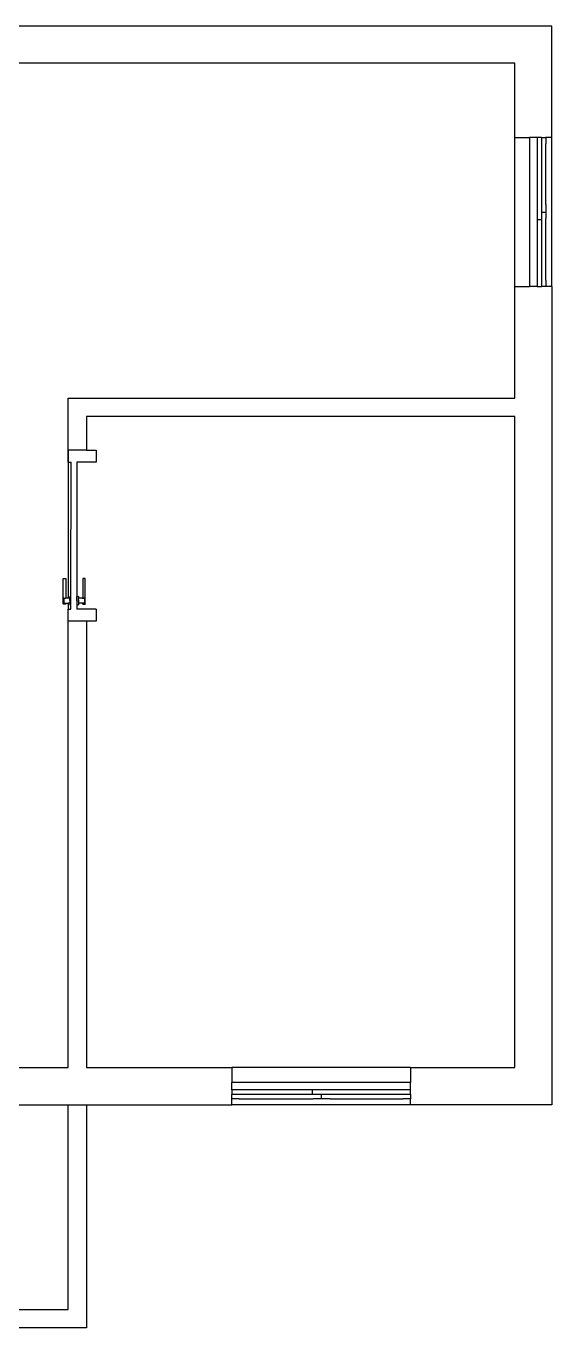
# Model space of a CAD drawing. Header units: millimetres. Extents: x -27866 to 69340, y 57830 to 119705.
# Drawn here: x 17488 to 21020, y 110955 to 119705 of the extents above; entities that cross this region are included whole.
import ezdxf

# ---------------------------------------------------------------- set-up
doc = ezdxf.new("R2010")
doc.units = ezdxf.units.MM
doc.layers.add('SectionCutEdges', color=7, linetype='Continuous')

msp = doc.modelspace()

# ---------------------------------------------------------------- linework, layer by layer
for p, q in [((20769.79975, 117955.38105), (20769.79975, 118955.38105)), ((20869.79975, 118955.38105), (20869.79975, 117955.38105)), ((20919.79975, 118955.38105), (20919.79975, 118405.38105)), ((20979.79975, 118505.38105), (20979.79975, 118913.71439)), ((21019.79975, 117955.38105), (21019.79975, 118955.38105)), ((20949.79975, 118405.38105), (20949.79975, 117955.38105)), ((20979.79975, 117997.04772), (20979.79975, 118411.39033)), ((17769.79975, 116855.38105), (17769.79975, 115860.57643)), ((17736.92088, 115821.5193), (17736.93993, 115991.71929)), ((17736.93993, 115991.71929), (17736.97897, 115992.01693)), ((17736.97897, 115992.01693), (17737.09337, 115992.29428)), ((17737.09337, 115992.29428), (17737.27533, 115992.53243)), ((17737.27533, 115992.53243), (17737.51244, 115992.71516)), ((17737.51244, 115992.71516), (17737.78856, 115992.83001)), ((17737.78856, 115992.83001), (17738.08486, 115992.86917)), ((17738.08486, 115992.86917), (17752.96726, 115992.8675)), ((17752.96726, 115992.8675), (17753.26355, 115992.82828)), ((17753.26355, 115992.82828), (17753.53964, 115992.71336)), ((17753.53964, 115992.71336), (17753.77672, 115992.53058)), ((17753.77672, 115992.53058), (17753.95862, 115992.29239)), ((17753.95862, 115992.29239), (17754.07296, 115992.01502)), ((17754.11193, 115991.71737), (17754.05824, 115860.57819)), ((17754.07296, 115992.01502), (17754.11193, 115991.71737)), ((17868.58533, 115991.69021), (17868.40595, 115860.59034)), ((17868.62475, 115991.9878), (17868.58533, 115991.69021)), ((17868.73949, 115992.26499), (17868.62475, 115991.9878)), ((17868.92175, 115992.5029), (17868.73949, 115992.26499)), ((17869.1591, 115992.68532), (17868.92175, 115992.5029)), ((17869.43536, 115992.79981), (17869.1591, 115992.68532)), ((17869.73171, 115992.83857), (17869.43536, 115992.79981)), ((17884.61409, 115992.81725), (17869.73171, 115992.83857)), ((17884.91033, 115992.77764), (17884.61409, 115992.81725)), ((17885.18628, 115992.66236), (17884.91033, 115992.77764)), ((17885.42312, 115992.47927), (17885.18628, 115992.66236)), ((17885.60473, 115992.24083), (17885.42312, 115992.47927)), ((17885.52444, 115821.46578), (17885.75732, 115991.66561)), ((17885.71872, 115991.96331), (17885.60473, 115992.24083)), ((17885.75732, 115991.66561), (17885.71872, 115991.96331)), ((17742.64913, 115859.46865), (17742.64552, 115827.26865)), ((17742.68817, 115859.76629), (17742.64913, 115859.46865)), ((17742.80257, 115860.04364), (17742.68817, 115859.76629)), ((17742.98452, 115860.28179), (17742.80257, 115860.04364)), ((17743.22164, 115860.46452), (17742.98452, 115860.28179)), ((17743.22164, 115860.46452), (17743.49776, 115860.57937)), ((17743.49776, 115860.57937), (17743.79406, 115860.61853)), ((17743.79406, 115860.61853), (17752.95246, 115860.6175)), ((17752.95246, 115860.6175), (17753.24875, 115860.57828)), ((17753.46836, 115860.57826), (17753.24875, 115860.57828)), ((17753.52485, 115860.57825), (17753.46836, 115860.57826)), ((17753.52485, 115860.57825), (17753.54505, 115860.61743)), ((17753.76195, 115860.57823), (17753.52485, 115860.57825)), ((17753.54505, 115860.61743), (17753.76195, 115860.57823)), ((17753.9491, 115860.5782), (17753.76195, 115860.57823)), ((17754.05824, 115860.57819), (17753.9491, 115860.5782)), ((17754.05818, 115859.99068), (17754.07664, 115860.04238)), ((17754.05818, 115859.99068), (17754.09583, 115859.76502)), ((17754.05821, 115860.28055), (17754.05822, 115860.34508)), ((17754.05821, 115860.28055), (17754.09719, 115860.07344)), ((17754.05822, 115860.34508), (17754.09723, 115860.3876)), ((17754.05824, 115860.57819), (17754.05823, 115860.46331)), ((17754.05823, 115860.46331), (17754.09723, 115860.3876)), ((17754.05824, 115860.57819), (17754.09726, 115860.61737)), ((17754.07664, 115860.04238), (17754.09719, 115860.07344)), ((17754.09583, 115859.76502), (17754.09713, 115859.46737)), ((17754.09713, 115859.46737), (17754.09723, 115860.3876)), ((17754.09723, 115860.3876), (17754.09713, 115859.46737)), ((17754.13617, 115859.76501), (17754.09713, 115859.46737)), ((17754.09726, 115860.61737), (17754.36193, 115860.57816)), ((17754.25057, 115860.04236), (17754.13617, 115859.76501)), ((17754.38209, 115860.28051), (17754.25057, 115860.04236)), ((17754.36193, 115860.57816), (17754.57145, 115860.61732)), ((17754.43252, 115860.28051), (17754.38209, 115860.28051)), ((17754.61113, 115860.46324), (17754.43252, 115860.28051)), ((17754.6787, 115860.57812), (17754.57145, 115860.61732)), ((17754.66964, 115860.46324), (17754.61113, 115860.46324)), ((17754.87784, 115860.5781), (17754.66964, 115860.46324)), ((17754.87784, 115860.5781), (17754.6787, 115860.57812)), ((17754.87784, 115860.5781), (17754.93531, 115860.61728)), ((17754.94576, 115860.57809), (17754.87784, 115860.5781)), ((17754.93531, 115860.61728), (17755.16404, 115860.61725)), ((17755.16404, 115860.61725), (17754.94576, 115860.57809)), ((17755.16404, 115860.61725), (17755.24206, 115860.61724)), ((17769.79975, 115860.57643), (17755.24206, 115860.61724)), ((17781.57246, 115860.6143), (17769.79975, 115860.57643)), ((17769.79975, 115860.57643), (17769.79975, 115860.46154)), ((17769.79975, 115860.46154), (17769.79975, 115860.27879)), ((17769.79975, 115860.27879), (17769.79975, 115860.04062)), ((17769.79975, 115860.04062), (17769.79975, 115859.76326)), ((17769.79975, 115859.76326), (17769.79975, 115859.46562)), ((17781.86875, 115860.57508), (17781.57246, 115860.6143)), ((17782.14484, 115860.46016), (17781.86875, 115860.57508)), ((17782.38191, 115860.27738), (17782.14484, 115860.46016)), ((17782.38191, 115860.27738), (17782.56382, 115860.03919)), ((17782.56382, 115860.03919), (17782.67815, 115859.76182)), ((17782.71841, 115870.96417), (17782.67815, 115859.76182)), ((17782.67815, 115859.76182), (17782.71713, 115859.46417)), ((17782.71592, 115848.65012), (17782.71713, 115859.46417)), ((17782.71841, 115870.96417), (17782.75746, 115871.26181)), ((17782.75746, 115871.26181), (17782.87185, 115871.53915)), ((17782.87185, 115871.53915), (17783.05381, 115871.7773)), ((17783.05381, 115871.7773), (17783.29093, 115871.96003)), ((17783.29093, 115871.96003), (17783.56704, 115872.07489)), ((17783.56704, 115872.07489), (17783.86334, 115872.11404)), ((17789.81842, 115872.11337), (17783.86334, 115872.11404)), ((17829.81841, 115872.09144), (17829.85449, 115872.10639)), ((17829.85449, 115872.10639), (17830.15083, 115872.14515)), ((17830.15083, 115872.14515), (17838.65692, 115872.13297)), ((17838.95316, 115872.09336), (17838.65692, 115872.13297)), ((17839.22911, 115871.97808), (17838.95316, 115872.09336)), ((17839.46595, 115871.79498), (17839.22911, 115871.97808)), ((17839.64756, 115871.55655), (17839.46595, 115871.79498)), ((17839.76154, 115871.27903), (17839.64756, 115871.55655)), ((17839.80014, 115870.98133), (17839.76154, 115871.27903)), ((17839.76961, 115848.66731), (17839.78441, 115859.48134)), ((17839.82382, 115859.77893), (17839.78441, 115859.48134)), ((17839.80014, 115870.98133), (17839.82382, 115859.77893)), ((17839.93857, 115860.05612), (17839.82382, 115859.77893)), ((17840.12082, 115860.29403), (17839.93857, 115860.05612)), ((17840.12082, 115860.29403), (17840.35817, 115860.47645)), ((17840.35817, 115860.47645), (17840.63443, 115860.59094)), ((17840.63443, 115860.59094), (17840.93078, 115860.6297)), ((17867.33917, 115860.59187), (17840.93078, 115860.6297)), ((17867.5679, 115860.59154), (17867.33917, 115860.59187)), ((17867.33917, 115860.59187), (17867.5574, 115860.55237)), ((17867.5574, 115860.55237), (17867.62532, 115860.55227)), ((17867.62532, 115860.55227), (17867.5679, 115860.59154)), ((17867.62532, 115860.55227), (17867.82445, 115860.55199)), ((17867.62532, 115860.55227), (17867.83334, 115860.43709)), ((17867.82445, 115860.55199), (17867.93176, 115860.59102)), ((17867.83334, 115860.43709), (17867.89185, 115860.43701)), ((17867.89185, 115860.43701), (17868.07019, 115860.25399)), ((17868.14122, 115860.55154), (17867.93176, 115860.59102)), ((17868.07019, 115860.25399), (17868.12062, 115860.25392)), ((17868.12062, 115860.25392), (17868.25179, 115860.01556)), ((17868.40595, 115860.59034), (17868.14122, 115860.55154)), ((17868.14122, 115860.55154), (17868.44491, 115860.5511)), ((17868.25179, 115860.01556), (17868.36578, 115859.73804)), ((17868.4441, 115859.96359), (17868.36578, 115859.73804)), ((17868.36578, 115859.73804), (17868.40438, 115859.44034)), ((17868.40438, 115859.44034), (17868.40564, 115860.36057)), ((17868.40564, 115860.36057), (17868.40438, 115859.44034)), ((17868.4445, 115860.25346), (17868.40521, 115860.0464)), ((17868.42571, 115860.01531), (17868.40521, 115860.0464)), ((17868.44475, 115860.43622), (17868.40564, 115860.36057)), ((17868.44459, 115860.31799), (17868.40564, 115860.36057)), ((17868.44491, 115860.5511), (17868.40595, 115860.59034)), ((17868.4441, 115859.96359), (17868.42571, 115860.01531)), ((17868.4445, 115860.25346), (17868.44459, 115860.31799)), ((17868.44491, 115860.5511), (17868.44475, 115860.43622)), ((17868.44491, 115860.5511), (17868.55405, 115860.55094)), ((17868.55405, 115860.55094), (17868.7412, 115860.55068)), ((17868.95816, 115860.58955), (17868.7412, 115860.55068)), ((17868.7412, 115860.55068), (17868.9783, 115860.55034)), ((17868.9783, 115860.55034), (17868.95816, 115860.58955)), ((17868.9783, 115860.55034), (17869.03479, 115860.55026)), ((17869.03479, 115860.55026), (17869.2544, 115860.54994)), ((17869.55075, 115860.5887), (17869.2544, 115860.54994)), ((17869.2544, 115860.54994), (17869.5507, 115860.54952)), ((17869.5507, 115860.54952), (17878.70914, 115860.57558)), ((17878.70914, 115860.57558), (17869.55075, 115860.5887)), ((17879.00538, 115860.53597), (17878.70914, 115860.57558)), ((17879.28133, 115860.42069), (17879.00538, 115860.53597)), ((17879.28133, 115860.42069), (17879.51818, 115860.2376)), ((17879.51818, 115860.2376), (17879.69978, 115859.99916)), ((17879.69978, 115859.99916), (17879.81377, 115859.72164)), ((17879.85237, 115859.42394), (17879.80831, 115827.22398)), ((17879.81377, 115859.72164), (17879.85237, 115859.42394)), ((17736.92088, 115821.5193), (17736.95985, 115821.22165)), ((17736.95985, 115821.22165), (17737.07419, 115820.94428)), ((17737.07419, 115820.94428), (17737.25609, 115820.70609)), ((17737.49317, 115820.5233), (17737.25609, 115820.70609)), ((17737.76926, 115820.40839), (17737.49317, 115820.5233)), ((17738.06555, 115820.36917), (17737.76926, 115820.40839)), ((17752.94795, 115820.3675), (17738.06555, 115820.36917)), ((17742.6845, 115826.97101), (17742.64552, 115827.26865)), ((17742.6845, 115826.97101), (17742.79883, 115826.69364)), ((17742.98074, 115826.45544), (17742.79883, 115826.69364)), ((17743.21781, 115826.27266), (17742.98074, 115826.45544)), ((17743.4939, 115826.15775), (17743.21781, 115826.27266)), ((17743.79019, 115826.11853), (17743.4939, 115826.15775)), ((17743.79019, 115826.11853), (17752.94859, 115826.1175)), ((17753.24425, 115820.40665), (17752.94795, 115820.3675)), ((17753.24489, 115826.11747), (17752.94859, 115826.1175)), ((17753.24425, 115820.40665), (17753.52037, 115820.52151)), ((17753.4645, 115826.15663), (17753.24489, 115826.11747)), ((17753.521, 115826.15662), (17753.4645, 115826.15663)), ((17753.52037, 115820.52151), (17753.75748, 115820.70424)), ((17753.521, 115826.15662), (17753.54119, 115826.11744)), ((17753.54119, 115826.11744), (17753.75809, 115826.11741)), ((17753.93944, 115820.94239), (17753.75748, 115820.70424)), ((17753.75809, 115826.11741), (17753.94002, 115826.11739)), ((17753.93944, 115820.94239), (17754.05384, 115821.21974)), ((17753.94002, 115826.11739), (17754.05439, 115826.11738)), ((17754.09288, 115821.51737), (17754.05384, 115821.21974)), ((17754.0544, 115826.27145), (17754.05439, 115826.11738)), ((17754.05439, 115826.11738), (17754.09288, 115821.51737)), ((17754.05439, 115826.11738), (17754.09339, 115826.11737)), ((17754.09342, 115826.34714), (17754.0544, 115826.27145)), ((17754.09345, 115826.66131), (17754.05442, 115826.4542)), ((17754.05442, 115826.4542), (17754.05442, 115826.38967)), ((17754.05442, 115826.38967), (17754.09342, 115826.34714)), ((17754.09349, 115826.96973), (17754.05446, 115826.74407)), ((17754.05446, 115826.74407), (17754.07291, 115826.69238)), ((17754.07291, 115826.69238), (17754.09345, 115826.66131)), ((17754.09339, 115826.11737), (17754.35808, 115826.15653)), ((17754.09342, 115826.34714), (17754.09349, 115826.96973)), ((17754.09349, 115826.96973), (17754.09342, 115826.34714)), ((17754.24683, 115826.69236), (17754.1325, 115826.96973)), ((17754.3783, 115826.45417), (17754.24683, 115826.69236)), ((17754.35808, 115826.15653), (17754.56759, 115826.11732)), ((17754.42874, 115826.45416), (17754.3783, 115826.45417)), ((17754.6073, 115826.27139), (17754.42874, 115826.45416)), ((17754.67485, 115826.15649), (17754.56759, 115826.11732)), ((17754.66581, 115826.27138), (17754.6073, 115826.27139)), ((17754.87398, 115826.15647), (17754.66581, 115826.27138)), ((17754.87398, 115826.15647), (17754.67485, 115826.15649)), ((17754.9419, 115826.15646), (17754.87398, 115826.15647)), ((17754.87398, 115826.15647), (17754.93145, 115826.11728)), ((17754.93145, 115826.11728), (17755.16018, 115826.11725)), ((17755.16018, 115826.11725), (17754.9419, 115826.15646)), ((17755.16018, 115826.11725), (17769.79975, 115826.11562)), ((17769.79975, 115826.96797), (17769.79975, 115826.69062)), ((17769.79975, 115826.69062), (17769.79975, 115826.45244)), ((17769.79975, 115826.45244), (17769.79975, 115826.26969)), ((17769.79975, 115826.26969), (17769.79975, 115826.11562)), ((17769.79975, 115826.11562), (17769.80876, 115785.90232)), ((17781.56859, 115826.1143), (17769.79975, 115826.11562)), ((17781.86489, 115826.15345), (17781.56859, 115826.1143)), ((17782.14101, 115826.2683), (17781.86489, 115826.15345)), ((17782.37813, 115826.45103), (17782.14101, 115826.2683)), ((17782.56008, 115826.68919), (17782.37813, 115826.45103)), ((17782.67448, 115826.96653), (17782.56008, 115826.68919)), ((17782.71352, 115827.26417), (17782.67448, 115826.96653)), ((17782.67448, 115826.96653), (17782.71223, 115815.76417)), ((17782.71223, 115815.76417), (17782.75121, 115815.46652)), ((17782.71473, 115838.07821), (17782.71352, 115827.26417)), ((17782.75375, 115838.19931), (17782.71473, 115838.07821)), ((17782.71479, 115838.62491), (17782.75383, 115838.8849)), ((17782.71479, 115838.62491), (17782.75377, 115838.36819)), ((17782.75392, 115839.70686), (17782.71489, 115839.49458)), ((17782.71489, 115839.49458), (17782.75383, 115838.8849)), ((17782.71502, 115840.62796), (17782.75404, 115840.77806)), ((17782.75392, 115839.70686), (17782.71502, 115840.62796)), ((17782.71517, 115841.9478), (17782.75418, 115842.0255)), ((17782.71517, 115841.9478), (17782.75404, 115840.77806)), ((17782.71532, 115843.36417), (17782.75448, 115844.70283)), ((17782.71532, 115843.36417), (17782.75418, 115842.0255)), ((17782.75462, 115845.95027), (17782.71548, 115844.78054)), ((17782.71548, 115844.78054), (17782.75448, 115844.70283)), ((17782.75474, 115847.02147), (17782.71563, 115846.10038)), ((17782.75462, 115845.95027), (17782.71563, 115846.10038)), ((17782.71576, 115847.23376), (17782.75483, 115847.84343)), ((17782.75474, 115847.02147), (17782.71576, 115847.23376)), ((17782.71585, 115848.10343), (17782.75489, 115848.36014)), ((17782.71585, 115848.10343), (17782.75483, 115847.84343)), ((17782.71592, 115848.65012), (17782.75491, 115848.52902)), ((17782.86554, 115815.18915), (17782.75121, 115815.46652)), ((17782.86815, 115838.47665), (17782.75375, 115838.19931)), ((17782.75377, 115838.36819), (17782.75375, 115838.19931)), ((17782.75491, 115848.52902), (17782.75489, 115848.36014)), ((17782.75491, 115848.52902), (17782.86925, 115848.25165)), ((17782.86554, 115815.18915), (17783.04745, 115814.95096)), ((17783.05011, 115838.7148), (17782.86815, 115838.47665)), ((17782.86925, 115848.25165), (17783.05115, 115848.01346)), ((17783.04745, 115814.95096), (17783.28452, 115814.76818)), ((17783.28722, 115838.89753), (17783.05011, 115838.7148)), ((17783.05115, 115848.01346), (17783.28822, 115847.83068)), ((17783.28452, 115814.76818), (17783.56061, 115814.65326)), ((17783.56334, 115839.01239), (17783.28722, 115838.89753)), ((17783.28822, 115847.83068), (17783.56432, 115847.71576)), ((17783.56061, 115814.65326), (17783.85691, 115814.61404)), ((17783.85964, 115839.05154), (17783.56334, 115839.01239)), ((17783.56432, 115847.71576), (17783.86061, 115847.67654)), ((17789.81198, 115814.61337), (17783.85691, 115814.61404)), ((17830.07216, 115814.64521), (17829.81199, 115814.68477)), ((17829.81471, 115839.04464), (17830.1056, 115839.08268)), ((17830.1174, 115847.70768), (17829.82116, 115847.74729)), ((17830.07216, 115814.64521), (17838.57824, 115814.63302)), ((17838.87459, 115814.67178), (17838.57824, 115814.63302)), ((17838.61168, 115839.0705), (17838.90792, 115839.03089)), ((17838.91983, 115847.73425), (17838.62348, 115847.69549)), ((17839.15085, 115814.78627), (17838.87459, 115814.67178)), ((17838.90792, 115839.03089), (17839.18387, 115838.91561)), ((17839.19609, 115847.84874), (17838.91983, 115847.73425)), ((17839.3882, 115814.96869), (17839.15085, 115814.78627)), ((17839.18387, 115838.91561), (17839.42071, 115838.73251)), ((17839.43344, 115848.03116), (17839.19609, 115847.84874)), ((17839.57045, 115815.2066), (17839.3882, 115814.96869)), ((17839.42071, 115838.73251), (17839.60232, 115838.49408)), ((17839.61569, 115848.26907), (17839.43344, 115848.03116)), ((17839.57045, 115815.2066), (17839.6852, 115815.4838)), ((17839.60232, 115838.49408), (17839.7163, 115838.21656)), ((17839.73044, 115848.54626), (17839.61569, 115848.26907)), ((17839.72461, 115815.78138), (17839.6852, 115815.4838)), ((17839.71653, 115838.38544), (17839.7163, 115838.21656)), ((17839.7163, 115838.21656), (17839.75515, 115838.09541)), ((17839.75589, 115838.6421), (17839.71653, 115838.38544)), ((17839.75708, 115839.51177), (17839.71724, 115838.90215)), ((17839.75589, 115838.6421), (17839.71724, 115838.90215)), ((17839.71837, 115839.72411), (17839.75863, 115840.64515)), ((17839.71837, 115839.72411), (17839.75708, 115839.51177)), ((17839.76044, 115841.96499), (17839.71983, 115840.79531)), ((17839.75863, 115840.64515), (17839.71983, 115840.79531)), ((17839.76238, 115843.38136), (17839.72154, 115842.04275)), ((17839.76044, 115841.96499), (17839.72154, 115842.04275)), ((17839.77895, 115826.98367), (17839.72461, 115815.78138)), ((17839.76432, 115844.79772), (17839.7252, 115844.72008)), ((17839.76238, 115843.38136), (17839.7252, 115844.72008)), ((17839.72691, 115845.96752), (17839.76612, 115846.11756)), ((17839.72691, 115845.96752), (17839.76432, 115844.79772)), ((17839.72837, 115847.03871), (17839.76767, 115847.25094)), ((17839.72837, 115847.03871), (17839.76612, 115846.11756)), ((17839.76886, 115848.12061), (17839.7295, 115847.86068)), ((17839.76767, 115847.25094), (17839.7295, 115847.86068)), ((17839.73044, 115848.54626), (17839.73021, 115848.37738)), ((17839.76886, 115848.12061), (17839.73021, 115848.37738)), ((17839.76961, 115848.66731), (17839.73044, 115848.54626)), ((17839.75515, 115838.09541), (17839.74035, 115827.28137)), ((17839.74035, 115827.28137), (17839.77895, 115826.98367)), ((17839.77895, 115826.98367), (17839.89294, 115826.70615)), ((17839.89294, 115826.70615), (17840.07454, 115826.46772)), ((17840.07454, 115826.46772), (17840.31139, 115826.28462)), ((17840.31139, 115826.28462), (17840.58733, 115826.16934)), ((17840.58733, 115826.16934), (17840.88357, 115826.12973)), ((17867.29196, 115826.0919), (17840.88357, 115826.12973)), ((17867.29196, 115826.0919), (17867.5103, 115826.13078)), ((17867.5207, 115826.09158), (17867.29196, 115826.0919)), ((17867.5103, 115826.13078), (17867.57822, 115826.13068)), ((17867.57822, 115826.13068), (17867.5207, 115826.09158)), ((17867.57822, 115826.13068), (17867.78656, 115826.24527)), ((17867.57822, 115826.13068), (17867.77735, 115826.13039)), ((17867.77735, 115826.13039), (17867.88456, 115826.09105)), ((17867.78656, 115826.24527), (17867.84507, 115826.24518)), ((17867.84507, 115826.24518), (17868.0239, 115826.42768)), ((17868.09412, 115826.12994), (17867.88456, 115826.09105)), ((17868.0239, 115826.42768), (17868.07434, 115826.42761)), ((17868.07434, 115826.42761), (17868.20616, 115826.66559)), ((17868.09412, 115826.12994), (17868.35875, 115826.09038)), ((17868.20616, 115826.66559), (17868.32091, 115826.94279)), ((17868.35875, 115826.09038), (17868.35245, 115821.49038)), ((17868.35245, 115821.49038), (17868.39105, 115821.19268)), ((17868.35875, 115826.09038), (17868.35896, 115826.24445)), ((17868.39776, 115826.09032), (17868.35875, 115826.09038)), ((17868.35906, 115826.32015), (17868.35896, 115826.24445)), ((17868.35906, 115826.32015), (17868.35991, 115826.94273)), ((17868.35991, 115826.94273), (17868.35906, 115826.32015)), ((17868.39813, 115826.36261), (17868.35906, 115826.32015)), ((17868.35949, 115826.63431), (17868.35921, 115826.4272)), ((17868.35921, 115826.4272), (17868.39813, 115826.36261)), ((17868.38008, 115826.66535), (17868.35949, 115826.63431)), ((17868.35991, 115826.94273), (17868.39861, 115826.71701)), ((17868.39861, 115826.71701), (17868.38008, 115826.66535)), ((17868.50504, 115820.91516), (17868.39105, 115821.19268)), ((17868.50695, 115826.12935), (17868.39776, 115826.09032)), ((17868.50504, 115820.91516), (17868.68664, 115820.67673)), ((17868.50695, 115826.12935), (17868.69405, 115826.0899)), ((17868.92349, 115820.49363), (17868.68664, 115820.67673)), ((17868.69405, 115826.0899), (17868.91095, 115826.08958)), ((17868.9312, 115826.12874), (17868.91095, 115826.08958)), ((17869.19944, 115820.37835), (17868.92349, 115820.49363)), ((17868.9877, 115826.12866), (17868.9312, 115826.12874)), ((17868.9877, 115826.12866), (17869.20725, 115826.08916)), ((17869.19944, 115820.37835), (17869.49568, 115820.33874)), ((17869.50355, 115826.08874), (17869.20725, 115826.08916)), ((17869.49568, 115820.33874), (17884.37806, 115820.31742)), ((17878.66194, 115826.07562), (17869.50355, 115826.08874)), ((17878.66194, 115826.07562), (17878.95829, 115826.11438)), ((17878.95829, 115826.11438), (17879.23455, 115826.22887)), ((17879.23455, 115826.22887), (17879.47189, 115826.41128)), ((17879.47189, 115826.41128), (17879.65415, 115826.6492)), ((17879.76889, 115826.92639), (17879.65415, 115826.6492)), ((17879.76889, 115826.92639), (17879.80831, 115827.22398)), ((17884.37806, 115820.31742), (17884.67441, 115820.35618)), ((17884.67441, 115820.35618), (17884.95067, 115820.47067)), ((17884.95067, 115820.47067), (17885.18802, 115820.65309)), ((17885.37028, 115820.891), (17885.18802, 115820.65309)), ((17885.48502, 115821.1682), (17885.37028, 115820.891)), ((17885.52444, 115821.46578), (17885.48502, 115821.1682)), ((20069.79975, 112705.38105), (18869.79975, 112705.38105)), ((20069.79975, 112605.38105), (18869.79975, 112605.38105)), ((19409.79975, 112525.38105), (18869.79975, 112525.38105)), ((20069.79975, 112555.38105), (19409.79975, 112555.38105)), ((17769.79975, 111080.38105), (17769.79975, 112455.38105)), ((17894.79975, 112455.38105), (17894.79975, 110955.38105)), ((20069.79975, 112455.38105), (18869.79975, 112455.38105)), ((18919.79975, 112495.38105), (19417.01089, 112495.38105)), ((19529.79975, 112495.38105), (20019.79975, 112495.38105)), ((14019.79975, 111080.38105), (17769.79975, 111080.38105)), ((17894.79975, 110955.38105), (13894.79975, 110955.38105))]:
    msp.add_line(p, q)
at = {"layer": 'SectionCutEdges'}
for p, q in [((21019.79975, 119705.38105), (16594.79975, 119705.38105)), ((21019.79975, 118955.38105), (21019.79975, 119705.38105)), ((20769.79975, 119455.38105), (16594.79975, 119455.38105)), ((20769.79975, 118955.38105), (20769.79975, 119455.38105)), ((20769.79975, 118955.38105), (20869.79975, 118955.38105)), ((20919.79975, 118955.38105), (20869.79975, 118955.38105)), ((20949.79975, 118955.38105), (20919.79975, 118955.38105)), ((20949.79975, 118955.38105), (20979.79975, 118955.38105)), ((20949.79975, 118955.38105), (20949.79975, 118455.38105)), ((21019.79975, 118955.38105), (20979.79975, 118955.38105)), ((20979.79975, 118955.38105), (20979.79975, 118913.71439)), ((20979.79975, 118505.38105), (20979.79975, 118455.38105)), ((20919.79975, 118405.38105), (20949.79975, 118405.38105)), ((20919.79975, 118405.38105), (20919.79975, 117955.38105)), ((20949.79975, 118455.38105), (20949.79975, 118405.38105)), ((20949.79975, 118455.38105), (20979.79975, 118455.38105)), ((20979.79975, 118455.38105), (20979.79975, 118411.39033)), ((20769.79975, 117205.38105), (20769.79975, 117955.38105)), ((20769.79975, 117955.38105), (20869.79975, 117955.38105)), ((20919.79975, 117955.38105), (20869.79975, 117955.38105)), ((20919.79975, 117955.38105), (20949.79975, 117955.38105)), ((20979.79975, 117955.38105), (20949.79975, 117955.38105)), ((20979.79975, 117997.04772), (20979.79975, 117955.38105)), ((21019.79975, 117955.38105), (20979.79975, 117955.38105)), ((21019.79975, 117955.38105), (21019.79975, 112455.38105)), ((17769.79975, 116855.38105), (17769.79975, 117205.38105)), ((17769.79975, 117205.38105), (20769.79975, 117205.38105)), ((17894.79975, 117080.38105), (17894.79975, 116855.38105)), ((20769.79975, 117080.38105), (17894.79975, 117080.38105)), ((20769.79975, 112705.38105), (20769.79975, 117080.38105)), ((17894.79975, 116855.38105), (17769.79975, 116855.38105)), ((17769.91948, 116774.90231), (17769.79975, 116855.38105)), ((17894.79975, 116855.38105), (17959.92849, 116855.38104)), ((17959.92849, 116855.38104), (17959.91948, 116774.88104)), ((17769.91948, 116774.90231), (17789.91948, 116774.90007)), ((17789.81842, 115872.11337), (17789.91948, 116774.90007)), ((17829.91948, 116774.89559), (17829.81841, 115872.09144)), ((17959.91948, 116774.88104), (17829.91948, 116774.89559)), ((17789.81211, 115815.76337), (17789.81829, 115870.96337)), ((17789.81829, 115870.96337), (17789.81832, 115871.26102)), ((17789.81832, 115871.26102), (17789.81835, 115871.53837)), ((17789.81835, 115871.53837), (17789.81838, 115871.77655)), ((17789.81838, 115871.77655), (17789.8184, 115871.9593)), ((17789.8184, 115871.9593), (17789.81841, 115872.07419)), ((17789.81841, 115872.07419), (17789.81842, 115872.11337)), ((17829.81836, 115871.57063), (17829.81833, 115871.32852)), ((17829.81833, 115871.32852), (17829.85337, 115871.29322)), ((17829.81838, 115871.8088), (17829.81836, 115871.57063)), ((17829.8184, 115871.99156), (17829.81838, 115871.8088)), ((17829.81841, 115872.09144), (17829.8184, 115871.99156)), ((17829.82116, 115847.74729), (17829.85337, 115871.29322)), ((17769.79975, 115705.38105), (17769.80876, 115785.90232)), ((17769.80876, 115785.90232), (17789.80876, 115785.90008)), ((17789.80876, 115785.90008), (17789.81198, 115814.61337)), ((17789.81198, 115814.65256), (17789.812, 115814.76745)), ((17789.81198, 115814.61337), (17789.81198, 115814.65256)), ((17789.812, 115814.76745), (17789.81202, 115814.9502)), ((17789.81202, 115814.9502), (17789.81204, 115815.18837)), ((17789.81204, 115815.18837), (17789.81207, 115815.46573)), ((17789.81207, 115815.46573), (17789.81211, 115815.76337)), ((17829.81199, 115814.68477), (17829.80876, 115785.89561)), ((17959.80876, 115785.88105), (17829.80876, 115785.89561)), ((17829.812, 115814.79965), (17829.81199, 115814.68477)), ((17829.81202, 115814.98241), (17829.812, 115814.79965)), ((17829.81205, 115815.22058), (17829.81202, 115814.98241)), ((17829.81208, 115815.49794), (17829.81205, 115815.22058)), ((17829.81471, 115839.04464), (17829.81208, 115815.5331)), ((17829.81208, 115815.5331), (17829.81208, 115815.49794)), ((17829.81473, 115839.19255), (17829.81471, 115839.04464)), ((17829.81478, 115839.62719), (17829.81473, 115839.19255)), ((17829.81486, 115840.31862), (17829.81478, 115839.62719)), ((17829.81496, 115841.21977), (17829.81486, 115840.31862)), ((17829.81508, 115842.26927), (17829.81496, 115841.21977)), ((17829.8152, 115843.3956), (17829.81508, 115842.26927)), ((17829.8152, 115843.3956), (17829.81674, 115844.52199)), ((17829.81818, 115845.57161), (17829.81674, 115844.52199)), ((17829.81818, 115845.57161), (17829.81941, 115846.47295)), ((17829.82036, 115847.16456), (17829.81941, 115846.47295)), ((17829.82036, 115847.16456), (17829.82095, 115847.59933)), ((17829.82095, 115847.59933), (17829.82116, 115847.74729)), ((17959.80876, 115785.88105), (17959.79975, 115705.38105)), ((17894.79975, 115705.38105), (17769.79975, 115705.38105)), ((17769.79975, 112705.38105), (17769.79975, 115705.38105)), ((17894.79975, 115705.38105), (17894.79975, 112705.38105)), ((17959.79975, 115705.38105), (17894.79975, 115705.38105)), ((17369.79975, 112705.38105), (17769.79975, 112705.38105)), ((17894.79975, 112705.38105), (18869.79975, 112705.38105)), ((18869.79975, 112705.38105), (18869.79975, 112605.38105)), ((20069.79975, 112705.38105), (20769.79975, 112705.38105)), ((20069.79975, 112705.38105), (20069.79975, 112605.38105)), ((18869.79975, 112555.38105), (18869.79975, 112605.38105)), ((18869.79975, 112555.38105), (18869.79975, 112525.38105)), ((19409.79975, 112555.38105), (18869.79975, 112555.38105)), ((18869.79975, 112495.38105), (18869.79975, 112525.38105)), ((19409.79975, 112555.38105), (19409.79975, 112525.38105)), ((19469.79975, 112525.38105), (19409.79975, 112525.38105)), ((19469.79975, 112525.38105), (19469.79975, 112495.38105)), ((20069.79975, 112525.38105), (19469.79975, 112525.38105)), ((20069.79975, 112555.38105), (20069.79975, 112605.38105)), ((20069.79975, 112525.38105), (20069.79975, 112555.38105)), ((20069.79975, 112525.38105), (20069.79975, 112495.38105)), ((17369.79975, 112455.38105), (17769.79975, 112455.38105)), ((17769.79975, 112455.38105), (17894.79975, 112455.38105)), ((17894.79975, 112455.38105), (18869.79975, 112455.38105)), ((18869.79975, 112455.38105), (18869.79975, 112495.38105)), ((18919.79975, 112495.38105), (18869.79975, 112495.38105)), ((19469.79975, 112495.38105), (19417.01089, 112495.38105)), ((19529.79975, 112495.38105), (19469.79975, 112495.38105)), ((20069.79975, 112495.38105), (20019.79975, 112495.38105)), ((20069.79975, 112455.38105), (20069.79975, 112495.38105)), ((21019.79975, 112455.38105), (20069.79975, 112455.38105))]:
    msp.add_line(p, q, dxfattribs=at)

doc.saveas('drawing.dxf')
